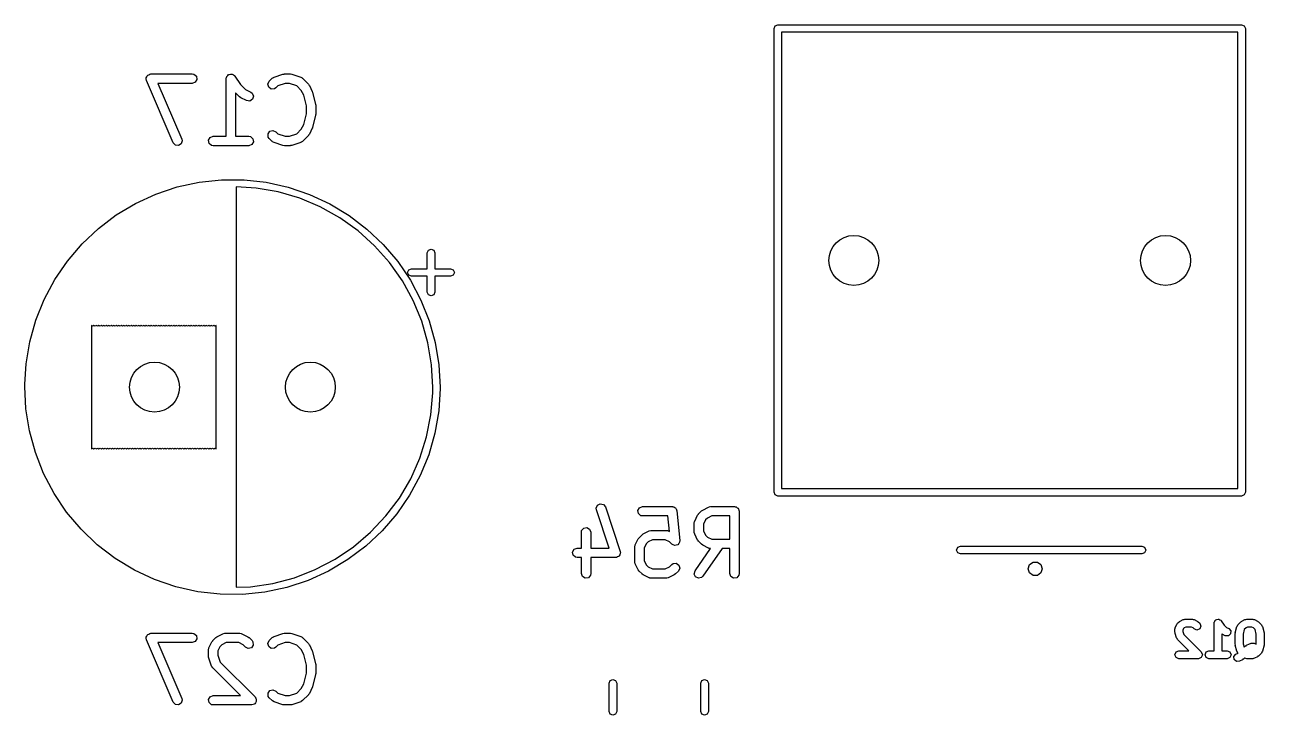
# Model space of a CAD drawing. Extents: x 62 to 228, y -146 to -46.
# Drawn here: x 98.8 to 118.67, y -95.08 to -84 of the extents above; entities that cross this region are included whole.
import ezdxf

# ---------------------------------------------------------------- set-up
doc = ezdxf.new("R2010")
doc.units = 0
doc.layers.add('BLACK', color=7, linetype='CONTINUOUS')

msp = doc.modelspace()

# ---------------------------------------------------------------- linework, layer by layer
at = {"layer": 'BLACK', "linetype": 'CONTINUOUS'}
for p, q in [((110.812, -84.0624), (110.83, -84.02)), ((110.812, -91.5024), (110.812, -84.0624)), ((110.83, -84.02), (110.872, -84.0024)), ((110.872, -84.0024), (118.312, -84.0024)), ((118.312, -84.0024), (118.355, -84.02)), ((118.355, -84.02), (118.372, -84.0624)), ((118.372, -84.0624), (118.372, -91.5024)), ((110.932, -84.1224), (110.932, -91.4424)), ((118.252, -84.1224), (110.932, -84.1224)), ((118.252, -91.4424), (118.252, -84.1224)), ((100.742, -84.871), (100.744, -84.8625)), ((100.748, -84.8963), (100.742, -84.871)), ((100.743, -84.8538), (100.751, -84.8386)), ((100.744, -84.8625), (100.743, -84.8538)), ((100.751, -84.8386), (100.757, -84.8219)), ((100.757, -84.8219), (100.764, -84.817)), ((100.764, -84.817), (100.768, -84.8093)), ((100.768, -84.8093), (100.785, -84.8033)), ((100.785, -84.8033), (100.799, -84.7938)), ((100.799, -84.7938), (100.808, -84.7948)), ((100.808, -84.7948), (100.817, -84.7918)), ((100.817, -84.7918), (101.483, -84.7918)), ((101.483, -84.7918), (101.509, -84.7963)), ((101.509, -84.7963), (101.548, -84.8293)), ((101.548, -84.8293), (101.557, -84.8798)), ((102.027, -84.8668), (102.032, -84.8411)), ((102.027, -85.7918), (102.027, -84.8668)), ((102.032, -84.8411), (102.035, -84.8378)), ((102.035, -84.8335), (102.051, -84.8185)), ((102.035, -84.8378), (102.035, -84.8335)), ((102.051, -84.8185), (102.065, -84.8018)), ((102.065, -84.8018), (102.069, -84.8011)), ((102.069, -84.8011), (102.072, -84.7981)), ((102.072, -84.7981), (102.094, -84.7967)), ((102.094, -84.7967), (102.115, -84.7929)), ((102.115, -84.7929), (102.119, -84.7951)), ((102.119, -84.7951), (102.123, -84.7948)), ((102.123, -84.7948), (102.141, -84.8077)), ((102.141, -84.8077), (102.16, -84.8186)), ((102.16, -84.8186), (102.161, -84.8226)), ((102.161, -84.8226), (102.165, -84.8252)), ((102.165, -84.8252), (102.256, -84.9619)), ((102.716, -84.909), (102.764, -84.8614)), ((102.764, -84.8614), (102.785, -84.8464)), ((102.785, -84.8464), (102.789, -84.846)), ((102.789, -84.846), (102.793, -84.8432)), ((102.793, -84.8432), (102.936, -84.7956)), ((102.936, -84.7956), (102.958, -84.7923)), ((102.958, -84.7923), (102.959, -84.7918)), ((102.959, -84.7918), (103.055, -84.7918)), ((103.055, -84.7918), (103.077, -84.7957)), ((103.077, -84.7957), (103.078, -84.7956)), ((103.078, -84.7956), (103.221, -84.8432)), ((103.221, -84.8432), (103.244, -84.8557)), ((103.244, -84.8557), (103.246, -84.8595)), ((103.246, -84.8595), (103.251, -84.8614)), ((103.251, -84.8614), (103.346, -84.9566)), ((101.176, -85.8963), (100.748, -84.8963)), ((101.483, -84.9418), (100.93, -84.9418)), ((100.93, -84.9418), (101.314, -85.8372)), ((101.531, -84.9242), (101.483, -84.9418)), ((101.557, -84.8798), (101.531, -84.9242)), ((102.256, -84.9619), (102.337, -85.0432)), ((102.337, -85.0432), (102.422, -85.0854)), ((102.694, -84.9555), (102.716, -84.909)), ((102.708, -85.005), (102.694, -84.9555)), ((102.75, -85.0345), (102.708, -85.005)), ((102.801, -85.03), (102.75, -85.0345)), ((102.822, -85.0151), (102.801, -85.03)), ((102.857, -84.98), (102.822, -85.0151)), ((102.972, -84.9418), (102.857, -84.98)), ((103.042, -84.9418), (102.972, -84.9418)), ((103.157, -84.98), (103.042, -84.9418)), ((103.231, -85.0541), (103.157, -84.98)), ((103.27, -85.1311), (103.231, -85.0541)), ((103.346, -84.9566), (103.359, -84.975)), ((103.359, -84.975), (103.36, -84.9761)), ((103.36, -84.9761), (103.407, -85.0713)), ((103.407, -85.0713), (103.411, -85.0837)), ((102.24, -85.1579), (102.177, -85.0955)), ((102.177, -85.0955), (102.177, -85.7918)), ((102.241, -85.1586), (102.24, -85.1579)), ((102.259, -85.172), (102.241, -85.1586)), ((102.354, -85.2196), (102.259, -85.172)), ((102.405, -85.2254), (102.354, -85.2196)), ((102.448, -85.1972), (102.405, -85.2254)), ((102.422, -85.0854), (102.442, -85.1009)), ((102.442, -85.1009), (102.463, -85.148)), ((102.463, -85.148), (102.448, -85.1972)), ((103.313, -85.3046), (103.27, -85.1311)), ((103.411, -85.0837), (103.413, -85.0867)), ((103.413, -85.0867), (103.461, -85.2772)), ((103.27, -85.6025), (103.313, -85.429)), ((103.313, -85.429), (103.313, -85.3046)), ((103.461, -85.4564), (103.413, -85.6469)), ((103.463, -85.4382), (103.46, -85.453)), ((103.46, -85.453), (103.461, -85.4564)), ((103.461, -85.2772), (103.462, -85.2921)), ((103.462, -85.2921), (103.463, -85.2954)), ((103.463, -85.2954), (103.463, -85.4382)), ((103.231, -85.6795), (103.27, -85.6025)), ((103.407, -85.6622), (103.36, -85.7575)), ((103.408, -85.6587), (103.407, -85.6622)), ((103.413, -85.6469), (103.408, -85.6587)), ((101.32, -85.8626), (101.305, -85.9117)), ((101.314, -85.8372), (101.32, -85.8626)), ((101.743, -85.8538), (101.768, -85.8093)), ((101.752, -85.9043), (101.743, -85.8538)), ((101.768, -85.8093), (101.817, -85.7918)), ((101.817, -85.7918), (102.027, -85.7918)), ((102.177, -85.7918), (102.388, -85.7918)), ((102.388, -85.7918), (102.414, -85.7963)), ((102.414, -85.7963), (102.453, -85.8293)), ((102.453, -85.8293), (102.462, -85.8798)), ((102.697, -85.7521), (102.726, -85.7101)), ((102.701, -85.8032), (102.697, -85.7521)), ((102.716, -85.8246), (102.701, -85.8032)), ((102.764, -85.8722), (102.716, -85.8246)), ((102.726, -85.7101), (102.775, -85.6968)), ((102.768, -85.8741), (102.764, -85.8722)), ((102.775, -85.6968), (102.822, -85.7185)), ((102.822, -85.7185), (102.857, -85.7536)), ((102.857, -85.7536), (102.972, -85.7918)), ((102.972, -85.7918), (103.043, -85.7918)), ((103.043, -85.7918), (103.157, -85.7536)), ((103.157, -85.7536), (103.231, -85.6795)), ((103.251, -85.8722), (103.229, -85.8871)), ((103.346, -85.777), (103.251, -85.8722)), ((103.36, -85.7575), (103.346, -85.7755)), ((103.346, -85.7755), (103.346, -85.777)), ((101.211, -85.9337), (101.176, -85.8963)), ((101.262, -85.9398), (101.211, -85.9337)), ((101.305, -85.9117), (101.262, -85.9398)), ((101.791, -85.9373), (101.752, -85.9043)), ((101.817, -85.9418), (101.791, -85.9373)), ((102.388, -85.9418), (101.817, -85.9418)), ((102.436, -85.9242), (102.388, -85.9418)), ((102.462, -85.8798), (102.436, -85.9242)), ((102.77, -85.8779), (102.768, -85.8741)), ((102.793, -85.8903), (102.77, -85.8779)), ((102.936, -85.9379), (102.793, -85.8903)), ((102.937, -85.9379), (102.936, -85.9379)), ((102.959, -85.9418), (102.937, -85.9379)), ((103.055, -85.9418), (102.959, -85.9418)), ((103.056, -85.9412), (103.055, -85.9418)), ((103.078, -85.9379), (103.056, -85.9412)), ((103.221, -85.8903), (103.078, -85.9379)), ((103.225, -85.8875), (103.221, -85.8903)), ((103.229, -85.8871), (103.225, -85.8875)), ((100.9, -86.7182), (101.242, -86.604)), ((101.242, -86.604), (101.594, -86.5272)), ((101.594, -86.5272), (101.952, -86.489)), ((101.952, -86.489), (102.312, -86.4896)), ((102.507, -86.622), (102.186, -86.6018)), ((102.186, -86.6018), (102.186, -93.0243)), ((102.312, -86.4896), (102.67, -86.5291)), ((102.86, -86.6843), (102.507, -86.622)), ((102.67, -86.5291), (103.022, -86.6071)), ((103.022, -86.6071), (103.363, -86.7225)), ((100.573, -86.8687), (100.9, -86.7182)), ((103.205, -86.7856), (102.86, -86.6843)), ((103.535, -86.9247), (103.205, -86.7856)), ((103.363, -86.7225), (103.689, -86.8742)), ((99.9767, -87.271), (100.264, -87.0537)), ((100.264, -87.0537), (100.573, -86.8687)), ((103.849, -87.0998), (103.535, -86.9247)), ((103.689, -86.8742), (103.998, -87.0602)), ((103.998, -87.0602), (104.284, -87.2785)), ((104.141, -87.3088), (103.849, -87.0998)), ((99.7146, -87.518), (99.9767, -87.271)), ((104.407, -87.549), (104.141, -87.3088)), ((104.284, -87.2785), (104.546, -87.5264)), ((99.4807, -87.7918), (99.7146, -87.518)), ((104.646, -87.8174), (104.407, -87.549)), ((104.546, -87.5264), (104.779, -87.8011)), ((105.251, -87.6604), (105.269, -87.618)), ((105.251, -87.9154), (105.251, -87.6604)), ((105.269, -87.618), (105.311, -87.6004)), ((105.311, -87.6004), (105.354, -87.618)), ((105.354, -87.618), (105.371, -87.6604)), ((105.371, -87.6604), (105.371, -87.9154)), ((99.2777, -88.0894), (99.4807, -87.7918)), ((104.853, -88.1107), (104.646, -87.8174)), ((104.779, -87.8011), (104.98, -88.0993)), ((104.936, -87.9754), (104.954, -87.933)), ((104.954, -88.0178), (104.936, -87.9754)), ((104.954, -87.933), (104.996, -87.9154)), ((104.996, -88.0354), (104.954, -88.0178)), ((104.996, -87.9154), (105.251, -87.9154)), ((105.251, -88.0354), (104.996, -88.0354)), ((105.251, -88.2904), (105.251, -88.0354)), ((105.371, -87.9154), (105.626, -87.9154)), ((105.626, -88.0354), (105.371, -88.0354)), ((105.371, -88.0354), (105.371, -88.2904)), ((105.626, -87.9154), (105.669, -87.933)), ((105.669, -88.0178), (105.626, -88.0354)), ((105.669, -87.933), (105.686, -87.9754)), ((105.686, -87.9754), (105.669, -88.0178)), ((99.1081, -88.4071), (99.2777, -88.0894)), ((105.026, -88.4252), (104.853, -88.1107)), ((104.98, -88.0993), (105.149, -88.4176)), ((98.9738, -88.7413), (99.1081, -88.4071)), ((105.162, -88.7571), (105.026, -88.4252)), ((105.149, -88.4176), (105.282, -88.7523)), ((105.269, -88.3328), (105.251, -88.2904)), ((105.311, -88.3504), (105.269, -88.3328)), ((105.354, -88.3328), (105.311, -88.3504)), ((105.371, -88.2904), (105.354, -88.3328)), ((98.8763, -89.088), (98.9738, -88.7413)), ((99.8851, -88.8344), (99.8651, -88.8261)), ((99.8651, -88.8261), (99.8651, -90.8027)), ((99.9051, -88.8261), (99.8851, -88.8344)), ((99.9251, -88.8344), (99.9051, -88.8261)), ((99.9451, -88.8261), (99.9251, -88.8344)), ((99.9651, -88.8344), (99.9451, -88.8261)), ((99.9851, -88.8261), (99.9651, -88.8344)), ((100.005, -88.8344), (99.9851, -88.8261)), ((100.025, -88.8261), (100.005, -88.8344)), ((100.045, -88.8344), (100.025, -88.8261)), ((100.065, -88.8261), (100.045, -88.8344)), ((100.085, -88.8344), (100.065, -88.8261)), ((100.105, -88.8261), (100.085, -88.8344)), ((100.125, -88.8344), (100.105, -88.8261)), ((100.145, -88.8261), (100.125, -88.8344)), ((100.165, -88.8344), (100.145, -88.8261)), ((100.185, -88.8261), (100.165, -88.8344)), ((100.205, -88.8344), (100.185, -88.8261)), ((100.225, -88.8261), (100.205, -88.8344)), ((100.245, -88.8344), (100.225, -88.8261)), ((100.265, -88.8261), (100.245, -88.8344)), ((100.285, -88.8344), (100.265, -88.8261)), ((100.305, -88.8261), (100.285, -88.8344)), ((100.325, -88.8344), (100.305, -88.8261)), ((100.345, -88.8261), (100.325, -88.8344)), ((100.365, -88.8344), (100.345, -88.8261)), ((100.385, -88.8261), (100.365, -88.8344)), ((100.405, -88.8344), (100.385, -88.8261)), ((100.425, -88.8261), (100.405, -88.8344)), ((100.445, -88.8344), (100.425, -88.8261)), ((100.465, -88.8261), (100.445, -88.8344)), ((100.485, -88.8344), (100.465, -88.8261)), ((100.505, -88.8261), (100.485, -88.8344)), ((100.525, -88.8344), (100.505, -88.8261)), ((100.545, -88.8261), (100.525, -88.8344)), ((100.565, -88.8344), (100.545, -88.8261)), ((100.585, -88.8261), (100.565, -88.8344)), ((100.605, -88.8344), (100.585, -88.8261)), ((100.625, -88.8261), (100.605, -88.8344)), ((100.645, -88.8344), (100.625, -88.8261)), ((100.665, -88.8261), (100.645, -88.8344)), ((100.685, -88.8344), (100.665, -88.8261)), ((100.705, -88.8261), (100.685, -88.8344)), ((100.725, -88.8344), (100.705, -88.8261)), ((100.745, -88.8261), (100.725, -88.8344)), ((100.765, -88.8344), (100.745, -88.8261)), ((100.785, -88.8261), (100.765, -88.8344)), ((100.805, -88.8344), (100.785, -88.8261)), ((100.825, -88.8261), (100.805, -88.8344)), ((100.845, -88.8344), (100.825, -88.8261)), ((100.865, -88.8261), (100.845, -88.8344)), ((100.885, -88.8344), (100.865, -88.8261)), ((100.905, -88.8261), (100.885, -88.8344)), ((100.925, -88.8344), (100.905, -88.8261)), ((100.945, -88.8261), (100.925, -88.8344)), ((100.965, -88.8344), (100.945, -88.8261)), ((100.985, -88.8261), (100.965, -88.8344)), ((101.005, -88.8344), (100.985, -88.8261)), ((101.025, -88.8261), (101.005, -88.8344)), ((101.045, -88.8344), (101.025, -88.8261)), ((101.065, -88.8261), (101.045, -88.8344)), ((101.085, -88.8344), (101.065, -88.8261)), ((101.105, -88.8261), (101.085, -88.8344)), ((101.125, -88.8344), (101.105, -88.8261)), ((101.145, -88.8261), (101.125, -88.8344)), ((101.165, -88.8344), (101.145, -88.8261)), ((101.185, -88.8261), (101.165, -88.8344)), ((101.205, -88.8344), (101.185, -88.8261)), ((101.225, -88.8261), (101.205, -88.8344)), ((101.245, -88.8344), (101.225, -88.8261)), ((101.265, -88.8261), (101.245, -88.8344)), ((101.285, -88.8344), (101.265, -88.8261)), ((101.305, -88.8261), (101.285, -88.8344)), ((101.325, -88.8344), (101.305, -88.8261)), ((101.345, -88.8261), (101.325, -88.8344)), ((101.365, -88.8344), (101.345, -88.8261)), ((101.385, -88.8261), (101.365, -88.8344)), ((101.405, -88.8344), (101.385, -88.8261)), ((101.426, -88.8259), (101.405, -88.8344)), ((101.446, -88.8344), (101.426, -88.8259)), ((101.466, -88.8261), (101.446, -88.8344)), ((101.486, -88.8344), (101.466, -88.8261)), ((101.506, -88.8261), (101.486, -88.8344)), ((101.526, -88.8344), (101.506, -88.8261)), ((101.546, -88.8261), (101.526, -88.8344)), ((101.566, -88.8344), (101.546, -88.8261)), ((101.586, -88.8261), (101.566, -88.8344)), ((101.606, -88.8344), (101.586, -88.8261)), ((101.626, -88.8261), (101.606, -88.8344)), ((101.646, -88.8344), (101.626, -88.8261)), ((101.666, -88.8261), (101.646, -88.8344)), ((101.686, -88.8344), (101.666, -88.8261)), ((101.706, -88.8261), (101.686, -88.8344)), ((101.726, -88.8344), (101.706, -88.8261)), ((101.746, -88.8261), (101.726, -88.8344)), ((101.766, -88.8344), (101.746, -88.8261)), ((101.786, -88.8261), (101.766, -88.8344)), ((101.806, -88.8344), (101.786, -88.8261)), ((101.826, -88.8261), (101.806, -88.8344)), ((101.846, -88.8344), (101.826, -88.8261)), ((101.866, -88.8261), (101.846, -88.8344)), ((101.866, -90.8027), (101.866, -88.8261)), ((105.261, -89.1021), (105.162, -88.7571)), ((105.282, -88.7523), (105.378, -89.0993)), ((98.8169, -89.4432), (98.8763, -89.088)), ((105.321, -89.456), (105.261, -89.1021)), ((105.378, -89.0993), (105.437, -89.4548)), ((98.798, -89.7695), (98.8169, -89.4432)), ((105.341, -89.8144), (105.321, -89.456)), ((105.437, -89.4548), (105.456, -89.8144)), ((98.7961, -89.8028), (98.798, -89.7695)), ((98.8143, -90.1625), (98.7961, -89.8028)), ((105.34, -89.9042), (105.341, -89.8144)), ((105.456, -89.8376), (105.434, -90.1971)), ((105.456, -89.8144), (105.456, -89.8376)), ((105.31, -90.2618), (105.34, -89.9042)), ((98.8713, -90.5181), (98.8143, -90.1625)), ((105.434, -90.1971), (105.373, -90.5522)), ((105.24, -90.614), (105.31, -90.2618)), ((98.9663, -90.8655), (98.8713, -90.5181)), ((105.132, -90.9561), (105.24, -90.614)), ((105.373, -90.5522), (105.275, -90.8985)), ((99.8651, -90.8027), (99.8851, -90.7944)), ((99.8851, -90.7944), (99.9051, -90.8027)), ((99.9051, -90.8027), (99.9251, -90.7944)), ((99.9251, -90.7944), (99.9451, -90.8027)), ((99.9451, -90.8027), (99.9651, -90.7944)), ((99.9651, -90.7944), (99.9851, -90.8027)), ((99.9851, -90.8027), (100.005, -90.7944)), ((100.005, -90.7944), (100.025, -90.8027)), ((100.025, -90.8027), (100.045, -90.7944)), ((100.045, -90.7944), (100.065, -90.8027)), ((100.065, -90.8027), (100.085, -90.7944)), ((100.085, -90.7944), (100.105, -90.8027)), ((100.105, -90.8027), (100.125, -90.7944)), ((100.125, -90.7944), (100.145, -90.8027)), ((100.145, -90.8027), (100.165, -90.7944)), ((100.165, -90.7944), (100.185, -90.8027)), ((100.185, -90.8027), (100.205, -90.7944)), ((100.205, -90.7944), (100.225, -90.8027)), ((100.225, -90.8027), (100.245, -90.7944)), ((100.245, -90.7944), (100.265, -90.8027)), ((100.265, -90.8027), (100.285, -90.7944)), ((100.285, -90.7944), (100.305, -90.8027)), ((100.305, -90.8027), (100.325, -90.7944)), ((100.325, -90.7944), (100.345, -90.8027)), ((100.345, -90.8027), (100.365, -90.7944)), ((100.365, -90.7944), (100.385, -90.8027)), ((100.385, -90.8027), (100.405, -90.7944)), ((100.405, -90.7944), (100.425, -90.8027)), ((100.425, -90.8027), (100.445, -90.7944)), ((100.445, -90.7944), (100.465, -90.8027)), ((100.465, -90.8027), (100.485, -90.7944)), ((100.485, -90.7944), (100.505, -90.8027)), ((100.505, -90.8027), (100.525, -90.7944)), ((100.525, -90.7944), (100.545, -90.8027)), ((100.545, -90.8027), (100.565, -90.7944)), ((100.565, -90.7944), (100.585, -90.8027)), ((100.585, -90.8027), (100.605, -90.7944)), ((100.605, -90.7944), (100.625, -90.8027)), ((100.625, -90.8027), (100.645, -90.7944)), ((100.645, -90.7944), (100.665, -90.8027)), ((100.665, -90.8027), (100.685, -90.7944)), ((100.685, -90.7944), (100.705, -90.8027)), ((100.705, -90.8027), (100.725, -90.7944)), ((100.725, -90.7944), (100.745, -90.8027)), ((100.745, -90.8027), (100.765, -90.7944)), ((100.765, -90.7944), (100.785, -90.8027)), ((100.785, -90.8027), (100.805, -90.7944)), ((100.805, -90.7944), (100.825, -90.8027)), ((100.825, -90.8027), (100.845, -90.7944)), ((100.845, -90.7944), (100.865, -90.8027)), ((100.865, -90.8027), (100.885, -90.7944)), ((100.885, -90.7944), (100.905, -90.8027)), ((100.905, -90.8027), (100.925, -90.7944)), ((100.925, -90.7944), (100.945, -90.8027)), ((100.945, -90.8027), (100.965, -90.7944)), ((100.965, -90.7944), (100.985, -90.8027)), ((100.985, -90.8027), (101.005, -90.7944)), ((101.005, -90.7944), (101.025, -90.8027)), ((101.025, -90.8027), (101.045, -90.7944)), ((101.045, -90.7944), (101.065, -90.8027)), ((101.065, -90.8027), (101.085, -90.7944)), ((101.085, -90.7944), (101.105, -90.8027)), ((101.105, -90.8027), (101.125, -90.7944)), ((101.125, -90.7944), (101.145, -90.8027)), ((101.145, -90.8027), (101.165, -90.7944)), ((101.165, -90.7944), (101.185, -90.8027)), ((101.185, -90.8027), (101.205, -90.7944)), ((101.205, -90.7944), (101.225, -90.8027)), ((101.225, -90.8027), (101.245, -90.7944)), ((101.245, -90.7944), (101.265, -90.8027)), ((101.265, -90.8027), (101.285, -90.7944)), ((101.285, -90.7944), (101.305, -90.8027)), ((101.305, -90.8027), (101.325, -90.7944)), ((101.325, -90.7944), (101.345, -90.8027)), ((101.345, -90.8027), (101.365, -90.7944)), ((101.365, -90.7944), (101.385, -90.8027)), ((101.385, -90.8027), (101.405, -90.7944)), ((101.405, -90.7944), (101.426, -90.8029)), ((101.426, -90.8029), (101.446, -90.7944)), ((101.446, -90.7944), (101.466, -90.8027)), ((101.466, -90.8027), (101.486, -90.7944)), ((101.486, -90.7944), (101.506, -90.8027)), ((101.506, -90.8027), (101.526, -90.7944)), ((101.526, -90.7944), (101.546, -90.8027)), ((101.546, -90.8027), (101.566, -90.7944)), ((101.566, -90.7944), (101.586, -90.8027)), ((101.586, -90.8027), (101.606, -90.7944)), ((101.606, -90.7944), (101.626, -90.8027)), ((101.626, -90.8027), (101.646, -90.7944)), ((101.646, -90.7944), (101.666, -90.8027)), ((101.666, -90.8027), (101.686, -90.7944)), ((101.686, -90.7944), (101.706, -90.8027)), ((101.706, -90.8027), (101.726, -90.7944)), ((101.726, -90.7944), (101.746, -90.8027)), ((101.746, -90.8027), (101.766, -90.7944)), ((101.766, -90.7944), (101.786, -90.8027)), ((101.786, -90.8027), (101.806, -90.7944)), ((101.806, -90.7944), (101.826, -90.8027)), ((101.826, -90.8027), (101.846, -90.7944)), ((101.846, -90.7944), (101.866, -90.8027)), ((99.0983, -91.2006), (98.9663, -90.8655)), ((104.986, -91.284), (105.132, -90.9561)), ((105.275, -90.8985), (105.139, -91.2322)), ((99.2658, -91.5195), (99.0983, -91.2006)), ((105.139, -91.2322), (104.968, -91.5494)), ((104.804, -91.5936), (104.986, -91.284)), ((99.4666, -91.8184), (99.2658, -91.5195)), ((104.589, -91.881), (104.804, -91.5936)), ((104.968, -91.5494), (104.764, -91.8462)), ((110.83, -91.5448), (110.812, -91.5024)), ((110.872, -91.5624), (110.83, -91.5448)), ((118.312, -91.5624), (110.872, -91.5624)), ((110.932, -91.4424), (118.252, -91.4424)), ((118.355, -91.5448), (118.312, -91.5624)), ((118.372, -91.5024), (118.355, -91.5448)), ((99.6986, -92.0939), (99.4666, -91.8184)), ((107.961, -91.7571), (107.979, -91.7094)), ((107.964, -91.7829), (107.961, -91.7571)), ((108.17, -92.3984), (107.964, -91.7829)), ((107.979, -91.7094), (108.025, -91.685)), ((108.025, -91.685), (108.075, -91.6953)), ((108.075, -91.6953), (108.107, -91.7354)), ((108.107, -91.7354), (108.345, -92.4497)), ((108.628, -91.7938), (108.654, -91.7493)), ((108.637, -91.8443), (108.628, -91.7938)), ((108.654, -91.7493), (108.702, -91.7318)), ((108.702, -91.7318), (109.178, -91.7318)), ((109.178, -91.7318), (109.182, -91.7325)), ((109.182, -91.7325), (109.184, -91.732)), ((109.184, -91.732), (109.187, -91.7333)), ((109.187, -91.7333), (109.204, -91.7363)), ((109.204, -91.7363), (109.216, -91.7465)), ((109.216, -91.7465), (109.231, -91.7531)), ((109.231, -91.7531), (109.235, -91.7625)), ((109.235, -91.7625), (109.243, -91.7693)), ((109.243, -91.7693), (109.246, -91.785)), ((109.246, -91.785), (109.253, -91.7993)), ((109.253, -91.7993), (109.301, -92.2755)), ((109.602, -91.849), (109.649, -91.8014)), ((109.649, -91.8014), (109.668, -91.7885)), ((109.668, -91.7885), (109.669, -91.7873)), ((109.669, -91.7873), (109.764, -91.7397)), ((109.764, -91.7397), (109.789, -91.7323)), ((109.789, -91.7323), (109.793, -91.7333)), ((109.793, -91.7333), (109.797, -91.7318)), ((109.797, -91.7318), (110.178, -91.7318)), ((110.178, -91.7318), (110.188, -91.7335)), ((110.188, -91.7335), (110.191, -91.7329)), ((110.191, -91.7329), (110.194, -91.7346)), ((110.194, -91.7346), (110.204, -91.7363)), ((110.204, -91.7363), (110.219, -91.7488)), ((110.219, -91.7488), (110.236, -91.7586)), ((110.236, -91.7586), (110.238, -91.7649)), ((110.238, -91.7649), (110.243, -91.7693)), ((110.243, -91.7693), (110.247, -91.7885)), ((110.247, -91.7885), (110.253, -91.8068)), ((110.253, -91.8068), (110.253, -92.8068)), ((104.343, -92.1427), (104.589, -91.881)), ((104.764, -91.8462), (104.53, -92.1192)), ((108.677, -91.8773), (108.637, -91.8443)), ((108.702, -91.8818), (108.677, -91.8773)), ((109.111, -91.8818), (108.702, -91.8818)), ((109.135, -92.13), (109.111, -91.8818)), ((109.532, -91.9973), (109.536, -91.9716)), ((109.532, -92.1401), (109.532, -91.9973)), ((109.536, -91.9716), (109.539, -91.9682)), ((109.539, -91.9682), (109.54, -91.9637)), ((109.54, -91.9637), (109.587, -91.8685)), ((109.587, -91.8685), (109.601, -91.8505)), ((109.601, -91.8505), (109.602, -91.849)), ((109.716, -91.9464), (109.682, -92.015)), ((109.682, -92.015), (109.682, -92.1224)), ((109.747, -91.916), (109.716, -91.9464)), ((109.815, -91.8818), (109.747, -91.916)), ((110.103, -91.8818), (109.815, -91.8818)), ((110.103, -92.2556), (110.103, -91.8818)), ((99.959, -92.3428), (99.6986, -92.0939)), ((104.07, -92.3753), (104.343, -92.1427)), ((104.53, -92.1192), (104.267, -92.3653)), ((107.722, -92.1401), (107.727, -92.1145)), ((107.722, -92.3984), (107.722, -92.1401)), ((107.727, -92.1145), (107.76, -92.0752)), ((107.76, -92.0752), (107.81, -92.0663)), ((107.81, -92.0663), (107.855, -92.0919)), ((107.855, -92.0919), (107.872, -92.1401)), ((107.872, -92.1401), (107.872, -92.3984)), ((108.635, -92.2494), (108.648, -92.2314)), ((108.648, -92.2314), (108.649, -92.2299)), ((108.649, -92.2299), (108.697, -92.1823)), ((108.697, -92.1823), (108.715, -92.1695)), ((108.715, -92.1695), (108.716, -92.1683)), ((108.716, -92.1683), (108.812, -92.1207)), ((108.812, -92.1207), (108.836, -92.1132)), ((108.836, -92.1132), (108.841, -92.1143)), ((108.841, -92.1143), (108.845, -92.1127)), ((108.845, -92.1127), (109.083, -92.1127)), ((109.083, -92.1127), (109.109, -92.1173)), ((109.109, -92.1173), (109.112, -92.1201)), ((109.112, -92.1201), (109.117, -92.1207)), ((109.117, -92.1207), (109.135, -92.13)), ((109.533, -92.1443), (109.532, -92.1401)), ((109.532, -92.1487), (109.533, -92.1443)), ((109.54, -92.1737), (109.532, -92.1487)), ((109.587, -92.2689), (109.54, -92.1737)), ((109.682, -92.1224), (109.716, -92.1909)), ((109.716, -92.1909), (109.747, -92.2213)), ((109.747, -92.2213), (109.815, -92.2556)), ((100.245, -92.562), (99.959, -92.3428)), ((103.772, -92.576), (104.07, -92.3753)), ((104.267, -92.3653), (103.979, -92.5816)), ((107.581, -92.4604), (107.606, -92.416)), ((107.606, -92.416), (107.655, -92.3984)), ((107.655, -92.3984), (107.722, -92.3984)), ((107.872, -92.3984), (108.17, -92.3984)), ((108.58, -92.3782), (108.584, -92.3526)), ((108.58, -92.6163), (108.58, -92.3782)), ((108.584, -92.3526), (108.587, -92.3491)), ((108.587, -92.3447), (108.635, -92.2494)), ((108.587, -92.3491), (108.587, -92.3447)), ((108.764, -92.3274), (108.73, -92.3959)), ((108.73, -92.3959), (108.73, -92.5986)), ((108.794, -92.297), (108.764, -92.3274)), ((108.863, -92.2627), (108.794, -92.297)), ((109.065, -92.2627), (108.863, -92.2627)), ((109.134, -92.297), (109.065, -92.2627)), ((109.173, -92.336), (109.134, -92.297)), ((109.173, -92.3362), (109.173, -92.336)), ((109.174, -92.3367), (109.173, -92.3362)), ((109.197, -92.347), (109.174, -92.3367)), ((109.219, -92.3577), (109.197, -92.347)), ((109.22, -92.3576), (109.219, -92.3577)), ((109.245, -92.3509), (109.22, -92.3578)), ((109.22, -92.3578), (109.22, -92.3576)), ((109.269, -92.3444), (109.245, -92.3509)), ((109.27, -92.3439), (109.269, -92.344)), ((109.269, -92.344), (109.269, -92.3444)), ((109.284, -92.323), (109.27, -92.3439)), ((109.298, -92.3024), (109.284, -92.323)), ((109.299, -92.3015), (109.298, -92.3019)), ((109.298, -92.3019), (109.298, -92.3024)), ((109.301, -92.2755), (109.299, -92.3015)), ((109.546, -92.7638), (109.796, -92.4054)), ((109.589, -92.27), (109.587, -92.2689)), ((109.602, -92.2884), (109.589, -92.27)), ((109.649, -92.336), (109.602, -92.2884)), ((109.651, -92.3367), (109.649, -92.336)), ((109.669, -92.3501), (109.651, -92.3367)), ((109.979, -92.4056), (109.668, -92.8498)), ((109.764, -92.3977), (109.669, -92.3501)), ((109.768, -92.3982), (109.764, -92.3977)), ((109.772, -92.4011), (109.768, -92.3982)), ((109.796, -92.4054), (109.772, -92.4011)), ((109.815, -92.2556), (110.103, -92.2556)), ((110.103, -92.4056), (109.979, -92.4056)), ((110.103, -92.8068), (110.103, -92.4056)), ((113.74, -92.4284), (113.758, -92.3842)), ((113.758, -92.4726), (113.74, -92.4284)), ((113.758, -92.3842), (113.802, -92.3659)), ((113.802, -92.3659), (116.711, -92.3659)), ((116.711, -92.3659), (116.755, -92.3842)), ((116.755, -92.3842), (116.774, -92.4284)), ((116.774, -92.4284), (116.755, -92.4726)), ((100.553, -92.7491), (100.245, -92.562)), ((103.454, -92.7423), (103.772, -92.576)), ((103.979, -92.5816), (103.669, -92.7655)), ((107.59, -92.5109), (107.581, -92.4604)), ((107.629, -92.5439), (107.59, -92.5109)), ((107.655, -92.5484), (107.629, -92.5439)), ((107.722, -92.5484), (107.655, -92.5484)), ((107.722, -92.8068), (107.722, -92.5484)), ((108.274, -92.5484), (107.872, -92.5484)), ((107.872, -92.5484), (107.872, -92.8068)), ((108.279, -92.5465), (108.274, -92.5484)), ((108.285, -92.5476), (108.279, -92.5465)), ((108.303, -92.5379), (108.285, -92.5476)), ((108.322, -92.5309), (108.303, -92.5379)), ((108.325, -92.5259), (108.322, -92.5309)), ((108.33, -92.5232), (108.325, -92.5259)), ((108.337, -92.5042), (108.33, -92.5232)), ((108.347, -92.4865), (108.337, -92.5042)), ((108.345, -92.4497), (108.349, -92.4755)), ((108.349, -92.4755), (108.346, -92.4808)), ((108.346, -92.4808), (108.347, -92.4865)), ((108.581, -92.6205), (108.58, -92.6163)), ((108.58, -92.6249), (108.581, -92.6205)), ((108.587, -92.6498), (108.58, -92.6249)), ((108.73, -92.5986), (108.764, -92.6671)), ((113.802, -92.4909), (113.758, -92.4726)), ((116.711, -92.4909), (113.802, -92.4909)), ((114.911, -92.6623), (114.967, -92.6214)), ((114.967, -92.6214), (115.037, -92.6214)), ((115.037, -92.6214), (115.093, -92.6623)), ((116.755, -92.4726), (116.711, -92.4909)), ((100.879, -92.9019), (100.553, -92.7491)), ((103.12, -92.8721), (103.454, -92.7423)), ((103.669, -92.7655), (103.341, -92.9148)), ((107.74, -92.855), (107.722, -92.8068)), ((107.872, -92.8068), (107.868, -92.8324)), ((108.635, -92.7451), (108.587, -92.6498)), ((108.636, -92.7462), (108.635, -92.7451)), ((108.649, -92.7646), (108.636, -92.7462)), ((108.697, -92.8122), (108.649, -92.7646)), ((108.698, -92.8129), (108.697, -92.8122)), ((108.716, -92.8262), (108.698, -92.8129)), ((108.812, -92.8739), (108.716, -92.8262)), ((108.764, -92.6671), (108.794, -92.6975)), ((108.794, -92.6975), (108.863, -92.7318)), ((108.863, -92.7318), (109.065, -92.7318)), ((109.065, -92.7318), (109.134, -92.6975)), ((109.212, -92.8262), (109.117, -92.8739)), ((109.134, -92.6975), (109.173, -92.6585)), ((109.173, -92.6585), (109.194, -92.6436)), ((109.194, -92.6436), (109.245, -92.6391)), ((109.213, -92.8251), (109.212, -92.8262)), ((109.231, -92.8122), (109.213, -92.8251)), ((109.279, -92.7646), (109.231, -92.8122)), ((109.245, -92.6391), (109.287, -92.6685)), ((109.301, -92.7181), (109.279, -92.7646)), ((109.287, -92.6685), (109.301, -92.7181)), ((109.532, -92.8133), (109.546, -92.7638)), ((109.554, -92.8598), (109.532, -92.8133)), ((110.121, -92.855), (110.103, -92.8068)), ((110.253, -92.8068), (110.249, -92.8324)), ((114.89, -92.7284), (114.911, -92.6623)), ((114.911, -92.7945), (114.89, -92.7284)), ((114.967, -92.8354), (114.911, -92.7945)), ((115.093, -92.7945), (115.037, -92.8354)), ((115.093, -92.6623), (115.115, -92.7284)), ((115.115, -92.7284), (115.093, -92.7945)), ((101.219, -93.0186), (100.879, -92.9019)), ((101.571, -93.0978), (101.219, -93.0186)), ((102.186, -93.0243), (102.417, -93.0162)), ((102.417, -93.0162), (102.773, -92.9638)), ((102.999, -93.0279), (102.647, -93.1034)), ((102.773, -92.9638), (103.12, -92.8721)), ((103.341, -92.9148), (102.999, -93.0279)), ((107.784, -92.8806), (107.74, -92.855)), ((107.835, -92.8717), (107.784, -92.8806)), ((107.868, -92.8324), (107.835, -92.8717)), ((108.816, -92.8744), (108.812, -92.8739)), ((108.819, -92.8773), (108.816, -92.8744)), ((108.845, -92.8818), (108.819, -92.8773)), ((109.083, -92.8818), (108.845, -92.8818)), ((109.087, -92.8802), (109.083, -92.8818)), ((109.092, -92.8813), (109.087, -92.8802)), ((109.117, -92.8739), (109.092, -92.8813)), ((109.6, -92.8815), (109.554, -92.8598)), ((109.65, -92.8682), (109.6, -92.8815)), ((109.668, -92.8498), (109.65, -92.8682)), ((110.165, -92.8806), (110.121, -92.855)), ((110.216, -92.8717), (110.165, -92.8806)), ((110.249, -92.8324), (110.216, -92.8717)), ((115.037, -92.8354), (114.967, -92.8354)), ((101.929, -93.1385), (101.571, -93.0978)), ((102.289, -93.1404), (101.929, -93.1385)), ((102.647, -93.1034), (102.289, -93.1404)), ((117.248, -93.6686), (117.272, -93.6202)), ((117.272, -93.6202), (117.28, -93.6133)), ((117.28, -93.6133), (117.284, -93.6037)), ((117.284, -93.6037), (117.308, -93.5795)), ((117.308, -93.5795), (117.318, -93.5755)), ((117.318, -93.5755), (117.324, -93.5676)), ((117.324, -93.5676), (117.373, -93.5434)), ((117.373, -93.5434), (117.388, -93.5424)), ((117.388, -93.5424), (117.401, -93.5367)), ((117.401, -93.5367), (117.522, -93.5367)), ((117.522, -93.5367), (117.536, -93.5424)), ((117.536, -93.5424), (117.551, -93.5434)), ((117.551, -93.5434), (117.599, -93.5676)), ((117.599, -93.5676), (117.606, -93.5755)), ((117.606, -93.5755), (117.615, -93.5795)), ((117.615, -93.5795), (117.64, -93.6037)), ((117.64, -93.6037), (117.658, -93.6486)), ((117.87, -93.6002), (117.872, -93.5942)), ((117.87, -94.0447), (117.87, -93.6002)), ((117.871, -93.5878), (117.881, -93.5724)), ((117.872, -93.5942), (117.871, -93.5878)), ((117.881, -93.5724), (117.889, -93.5553)), ((117.889, -93.5553), (117.895, -93.5528)), ((117.895, -93.5528), (117.898, -93.5474)), ((117.898, -93.5474), (117.916, -93.5438)), ((117.916, -93.5438), (117.933, -93.5367)), ((117.933, -93.5367), (117.939, -93.5392)), ((117.939, -93.5392), (117.946, -93.5379)), ((117.946, -93.5379), (117.961, -93.5482)), ((117.961, -93.5482), (117.978, -93.5553)), ((117.978, -93.5553), (117.981, -93.5613)), ((117.981, -93.5613), (117.986, -93.565)), ((117.986, -93.565), (118.031, -93.6323)), ((118.251, -93.6279), (118.3, -93.5795)), ((118.3, -93.5795), (118.309, -93.5755)), ((118.309, -93.5755), (118.316, -93.5676)), ((118.316, -93.5676), (118.365, -93.5434)), ((118.365, -93.5434), (118.379, -93.5424)), ((118.379, -93.5424), (118.393, -93.5367)), ((118.393, -93.5367), (118.49, -93.5367)), ((118.49, -93.5367), (118.503, -93.5424)), ((118.503, -93.5424), (118.518, -93.5434)), ((118.518, -93.5434), (118.567, -93.5676)), ((118.567, -93.5676), (118.573, -93.5755)), ((118.573, -93.5755), (118.583, -93.5795)), ((118.583, -93.5795), (118.631, -93.6279)), ((100.743, -93.8258), (100.751, -93.8106)), ((100.751, -93.8106), (100.757, -93.7939)), ((100.757, -93.7939), (100.764, -93.789)), ((100.764, -93.789), (100.768, -93.7813)), ((100.768, -93.7813), (100.785, -93.7753)), ((100.785, -93.7753), (100.799, -93.7658)), ((100.799, -93.7658), (100.808, -93.7668)), ((100.808, -93.7668), (100.817, -93.7638)), ((100.817, -93.7638), (101.483, -93.7638)), ((101.483, -93.7638), (101.509, -93.7683)), ((101.509, -93.7683), (101.548, -93.8013)), ((101.548, -93.8013), (101.557, -93.8518)), ((101.859, -93.8334), (101.877, -93.8205)), ((101.877, -93.8205), (101.878, -93.8193)), ((101.878, -93.8193), (101.974, -93.7717)), ((101.974, -93.7717), (101.998, -93.7643)), ((101.998, -93.7643), (102.003, -93.7653)), ((102.003, -93.7653), (102.007, -93.7638)), ((102.007, -93.7638), (102.245, -93.7638)), ((102.245, -93.7638), (102.271, -93.7683)), ((102.271, -93.7683), (102.274, -93.7712)), ((102.274, -93.7712), (102.279, -93.7717)), ((102.279, -93.7717), (102.374, -93.8193)), ((102.374, -93.8193), (102.392, -93.8327)), ((102.764, -93.8334), (102.785, -93.8184)), ((102.785, -93.8184), (102.789, -93.818)), ((102.789, -93.818), (102.793, -93.8152)), ((102.793, -93.8152), (102.936, -93.7676)), ((102.936, -93.7676), (102.958, -93.7643)), ((102.958, -93.7643), (102.959, -93.7638)), ((102.959, -93.7638), (103.055, -93.7638)), ((103.055, -93.7638), (103.077, -93.7677)), ((103.077, -93.7677), (103.078, -93.7676)), ((103.078, -93.7676), (103.221, -93.8152)), ((103.221, -93.8152), (103.244, -93.8277)), ((117.241, -93.697), (117.247, -93.6833)), ((117.241, -93.7454), (117.241, -93.697)), ((117.245, -93.755), (117.241, -93.7454)), ((117.244, -93.7654), (117.245, -93.755)), ((117.268, -93.838), (117.244, -93.7654)), ((117.247, -93.6833), (117.248, -93.6686)), ((117.381, -93.6862), (117.368, -93.712)), ((117.368, -93.712), (117.368, -93.735)), ((117.368, -93.735), (117.384, -93.7836)), ((117.39, -93.6766), (117.381, -93.6862)), ((117.384, -93.7836), (117.664, -94.0633)), ((117.416, -93.6637), (117.39, -93.6766)), ((117.507, -93.6637), (117.416, -93.6637)), ((117.533, -93.6766), (117.507, -93.6637)), ((117.55, -93.6935), (117.533, -93.6766)), ((117.595, -93.7121), (117.55, -93.6935)), ((117.64, -93.6935), (117.595, -93.7121)), ((117.658, -93.6486), (117.64, -93.6935)), ((118.002, -93.778), (117.997, -93.7723)), ((117.997, -93.7723), (117.997, -94.0447)), ((118.05, -93.8021), (118.002, -93.778)), ((118.031, -93.6323), (118.068, -93.669)), ((118.099, -93.8056), (118.05, -93.8021)), ((118.068, -93.669), (118.107, -93.6886)), ((118.135, -93.7738), (118.099, -93.8056)), ((118.107, -93.6886), (118.139, -93.7253)), ((118.139, -93.7253), (118.135, -93.7738)), ((118.209, -93.7695), (118.212, -93.7621)), ((118.209, -93.9389), (118.209, -93.7695)), ((118.21, -93.7541), (118.235, -93.6574)), ((118.212, -93.7621), (118.21, -93.7541)), ((118.235, -93.6574), (118.245, -93.6437)), ((118.245, -93.6437), (118.251, -93.6279)), ((118.354, -93.7052), (118.336, -93.7774)), ((118.336, -93.7774), (118.336, -93.9311)), ((118.382, -93.6766), (118.354, -93.7052)), ((118.408, -93.6637), (118.382, -93.6766)), ((118.475, -93.6637), (118.408, -93.6637)), ((118.501, -93.6766), (118.475, -93.6637)), ((118.529, -93.7052), (118.501, -93.6766)), ((118.547, -93.7774), (118.529, -93.7052)), ((118.547, -93.9311), (118.547, -93.7774)), ((118.631, -93.6279), (118.638, -93.6437)), ((118.638, -93.6437), (118.648, -93.6574)), ((118.648, -93.6574), (118.672, -93.7541)), ((118.672, -93.7541), (118.671, -93.7621)), ((118.671, -93.7621), (118.674, -93.7695)), ((118.674, -93.7695), (118.674, -93.9389)), ((100.742, -93.843), (100.744, -93.8345)), ((100.748, -93.8683), (100.742, -93.843)), ((100.744, -93.8345), (100.743, -93.8258)), ((101.176, -94.8683), (100.748, -93.8683)), ((101.483, -93.9138), (100.93, -93.9138)), ((100.93, -93.9138), (101.314, -94.8092)), ((101.531, -93.8962), (101.483, -93.9138)), ((101.557, -93.8518), (101.531, -93.8962)), ((101.742, -94.0293), (101.746, -94.0036)), ((101.746, -94.0036), (101.749, -94.0002)), ((101.749, -93.9957), (101.797, -93.9005)), ((101.749, -94.0002), (101.749, -93.9957)), ((101.797, -93.9005), (101.81, -93.8825)), ((101.81, -93.8825), (101.811, -93.881)), ((101.811, -93.881), (101.859, -93.8334)), ((101.926, -93.9784), (101.892, -94.047)), ((101.956, -93.948), (101.926, -93.9784)), ((102.025, -93.9138), (101.956, -93.948)), ((102.227, -93.9138), (102.025, -93.9138)), ((102.296, -93.948), (102.227, -93.9138)), ((102.335, -93.9871), (102.296, -93.948)), ((102.381, -94.0087), (102.335, -93.9871)), ((102.431, -93.9955), (102.381, -94.0087)), ((102.392, -93.8327), (102.393, -93.8334)), ((102.393, -93.8334), (102.441, -93.881)), ((102.46, -93.9534), (102.431, -93.9955)), ((102.441, -93.881), (102.456, -93.9023)), ((102.456, -93.9023), (102.46, -93.9534)), ((102.694, -93.9275), (102.716, -93.881)), ((102.708, -93.977), (102.694, -93.9275)), ((102.75, -94.0065), (102.708, -93.977)), ((102.716, -93.881), (102.764, -93.8334)), ((102.801, -94.002), (102.75, -94.0065)), ((102.822, -93.9871), (102.801, -94.002)), ((102.857, -93.952), (102.822, -93.9871)), ((102.972, -93.9138), (102.857, -93.952)), ((103.042, -93.9138), (102.972, -93.9138)), ((103.157, -93.952), (103.042, -93.9138)), ((103.231, -94.0261), (103.157, -93.952)), ((103.244, -93.8277), (103.246, -93.8315)), ((103.246, -93.8315), (103.251, -93.8334)), ((103.251, -93.8334), (103.346, -93.9286)), ((103.346, -93.9286), (103.359, -93.947)), ((103.359, -93.947), (103.36, -93.9481)), ((103.36, -93.9481), (103.407, -94.0433)), ((117.278, -93.8492), (117.268, -93.838)), ((117.284, -93.8628), (117.278, -93.8492)), ((117.466, -94.0447), (117.284, -93.8628)), ((118.212, -93.9463), (118.209, -93.9389)), ((118.21, -93.9543), (118.212, -93.9463)), ((118.235, -94.051), (118.21, -93.9543)), ((118.336, -93.9311), (118.35, -93.9888)), ((118.35, -93.9888), (118.372, -93.9665)), ((118.372, -93.9665), (118.382, -93.9625)), ((118.382, -93.9625), (118.389, -93.9547)), ((118.389, -93.9547), (118.437, -93.9305)), ((118.437, -93.9305), (118.452, -93.9294)), ((118.452, -93.9294), (118.466, -93.9238)), ((118.466, -93.9238), (118.514, -93.9238)), ((118.514, -93.9238), (118.546, -93.9369)), ((118.546, -93.9369), (118.547, -93.9311)), ((118.672, -93.9543), (118.648, -94.051)), ((118.674, -93.9389), (118.671, -93.9463)), ((118.671, -93.9463), (118.672, -93.9543)), ((101.742, -94.1245), (101.742, -94.0293)), ((101.742, -94.126), (101.742, -94.1245)), ((101.745, -94.1482), (101.742, -94.126)), ((101.793, -94.2911), (101.745, -94.1482)), ((101.892, -94.047), (101.892, -94.1123)), ((101.892, -94.1123), (101.93, -94.2268)), ((103.27, -94.1031), (103.231, -94.0261)), ((103.313, -94.2766), (103.27, -94.1031)), ((103.407, -94.0433), (103.411, -94.0557)), ((103.411, -94.0557), (103.413, -94.0587)), ((103.413, -94.0587), (103.461, -94.2492)), ((117.241, -94.1082), (117.26, -94.0633)), ((117.26, -94.1531), (117.241, -94.1082)), ((117.26, -94.0633), (117.304, -94.0447)), ((117.304, -94.1717), (117.26, -94.1531)), ((117.304, -94.0447), (117.466, -94.0447)), ((117.619, -94.1717), (117.304, -94.1717)), ((117.664, -94.1531), (117.619, -94.1717)), ((117.664, -94.0633), (117.664, -94.0633)), ((117.664, -94.0633), (117.682, -94.1082)), ((117.682, -94.1082), (117.664, -94.1531)), ((117.725, -94.1082), (117.743, -94.0633)), ((117.743, -94.1531), (117.725, -94.1082)), ((117.743, -94.0633), (117.788, -94.0447)), ((117.788, -94.1717), (117.743, -94.1531)), ((117.788, -94.0447), (117.87, -94.0447)), ((118.079, -94.1717), (117.788, -94.1717)), ((117.997, -94.0447), (118.079, -94.0447)), ((118.079, -94.0447), (118.123, -94.0633)), ((118.123, -94.1531), (118.079, -94.1717)), ((118.123, -94.0633), (118.142, -94.1082)), ((118.142, -94.1082), (118.123, -94.1531)), ((118.188, -94.1365), (118.219, -94.0998)), ((118.191, -94.185), (118.188, -94.1365)), ((118.228, -94.2168), (118.191, -94.185)), ((118.219, -94.0998), (118.254, -94.0827)), ((118.276, -94.2134), (118.228, -94.2168)), ((118.245, -94.0648), (118.235, -94.051)), ((118.251, -94.0805), (118.245, -94.0648)), ((118.254, -94.0827), (118.251, -94.0805)), ((118.325, -94.1892), (118.276, -94.2134)), ((118.332, -94.1813), (118.325, -94.1892)), ((118.341, -94.1773), (118.332, -94.1813)), ((118.357, -94.1613), (118.341, -94.1773)), ((118.365, -94.165), (118.357, -94.1613)), ((118.379, -94.1661), (118.365, -94.165)), ((118.393, -94.1717), (118.379, -94.1661)), ((118.49, -94.1717), (118.393, -94.1717)), ((118.503, -94.1661), (118.49, -94.1717)), ((118.518, -94.165), (118.503, -94.1661)), ((118.567, -94.1408), (118.518, -94.165)), ((118.573, -94.1329), (118.567, -94.1408)), ((118.583, -94.1289), (118.573, -94.1329)), ((118.631, -94.0805), (118.583, -94.1289)), ((118.638, -94.0648), (118.631, -94.0805)), ((118.648, -94.051), (118.638, -94.0648)), ((101.796, -94.2946), (101.793, -94.2911)), ((101.796, -94.299), (101.796, -94.2946)), ((101.811, -94.3204), (101.796, -94.299)), ((102.255, -94.7638), (101.811, -94.3204)), ((101.93, -94.2268), (102.489, -94.7857)), ((103.27, -94.5745), (103.313, -94.401)), ((103.313, -94.401), (103.313, -94.2766)), ((103.463, -94.4102), (103.46, -94.425)), ((103.461, -94.2492), (103.462, -94.2641)), ((103.462, -94.2641), (103.463, -94.2674)), ((103.463, -94.2674), (103.463, -94.4102)), ((103.231, -94.6515), (103.27, -94.5745)), ((103.461, -94.4284), (103.413, -94.6189)), ((103.46, -94.425), (103.461, -94.4284)), ((108.169, -94.5638), (108.187, -94.5214)), ((108.169, -95.018), (108.169, -94.5638)), ((108.187, -94.5214), (108.229, -94.5038)), ((108.229, -94.5038), (108.272, -94.5214)), ((108.272, -94.5214), (108.289, -94.5638)), ((108.289, -94.5638), (108.289, -95.018)), ((109.639, -94.5638), (109.657, -94.5214)), ((109.639, -95.018), (109.639, -94.5638)), ((109.657, -94.5214), (109.699, -94.5038)), ((109.699, -94.5038), (109.742, -94.5214)), ((109.742, -94.5214), (109.759, -94.5638)), ((109.759, -94.5638), (109.759, -95.018)), ((101.314, -94.8092), (101.32, -94.8346)), ((101.743, -94.8258), (101.768, -94.7813)), ((101.768, -94.7813), (101.817, -94.7638)), ((101.817, -94.7638), (102.255, -94.7638)), ((102.489, -94.7857), (102.498, -94.7992)), ((102.498, -94.7992), (102.501, -94.8013)), ((102.501, -94.8013), (102.501, -94.8033)), ((102.501, -94.8033), (102.504, -94.8071)), ((102.504, -94.8071), (102.506, -94.8296)), ((102.697, -94.7241), (102.726, -94.6821)), ((102.701, -94.7752), (102.697, -94.7241)), ((102.716, -94.7966), (102.701, -94.7752)), ((102.764, -94.8442), (102.716, -94.7966)), ((102.726, -94.6821), (102.775, -94.6688)), ((102.775, -94.6688), (102.822, -94.6905)), ((102.822, -94.6905), (102.857, -94.7256)), ((102.857, -94.7256), (102.972, -94.7638)), ((102.972, -94.7638), (103.043, -94.7638)), ((103.043, -94.7638), (103.157, -94.7256)), ((103.157, -94.7256), (103.231, -94.6515)), ((103.346, -94.749), (103.251, -94.8442)), ((103.36, -94.7295), (103.346, -94.7475)), ((103.346, -94.7475), (103.346, -94.749)), ((103.407, -94.6342), (103.36, -94.7295)), ((103.408, -94.6307), (103.407, -94.6342)), ((103.413, -94.6189), (103.408, -94.6307)), ((101.211, -94.9057), (101.176, -94.8683)), ((101.262, -94.9118), (101.211, -94.9057)), ((101.305, -94.8837), (101.262, -94.9118)), ((101.32, -94.8346), (101.305, -94.8837)), ((101.752, -94.8763), (101.743, -94.8258)), ((101.791, -94.9093), (101.752, -94.8763)), ((101.817, -94.9138), (101.791, -94.9093)), ((102.436, -94.9138), (101.817, -94.9138)), ((102.457, -94.9061), (102.436, -94.9138)), ((102.479, -94.9002), (102.457, -94.9061)), ((102.481, -94.8974), (102.479, -94.9002)), ((102.484, -94.8962), (102.481, -94.8974)), ((102.495, -94.8767), (102.484, -94.8962)), ((102.508, -94.8582), (102.495, -94.8767)), ((102.506, -94.8296), (102.509, -94.8518)), ((102.509, -94.8518), (102.508, -94.8548)), ((102.508, -94.8548), (102.508, -94.8582)), ((102.768, -94.8461), (102.764, -94.8442)), ((102.77, -94.8499), (102.768, -94.8461)), ((102.793, -94.8623), (102.77, -94.8499)), ((102.936, -94.9099), (102.793, -94.8623)), ((102.937, -94.9099), (102.936, -94.9099)), ((102.959, -94.9138), (102.937, -94.9099)), ((103.055, -94.9138), (102.959, -94.9138)), ((103.056, -94.9132), (103.055, -94.9138)), ((103.078, -94.9099), (103.056, -94.9132)), ((103.221, -94.8623), (103.078, -94.9099)), ((103.225, -94.8595), (103.221, -94.8623)), ((103.229, -94.8591), (103.225, -94.8595)), ((103.251, -94.8442), (103.229, -94.8591)), ((108.187, -95.0604), (108.169, -95.018)), ((108.229, -95.078), (108.187, -95.0604)), ((108.272, -95.0604), (108.229, -95.078)), ((108.289, -95.018), (108.272, -95.0604)), ((109.657, -95.0604), (109.639, -95.018)), ((109.699, -95.078), (109.657, -95.0604)), ((109.742, -95.0604), (109.699, -95.078)), ((109.759, -95.018), (109.742, -95.0604))]:
    msp.add_line(p, q, dxfattribs=at)
at = {"layer": 'BLACK'}
for centre in [(112.092, -87.7824), (117.092, -87.7824), (100.876, -89.8144), (103.376, -89.8144)]:
    msp.add_circle(centre, 0.4, dxfattribs=at)

doc.saveas('drawing.dxf')
